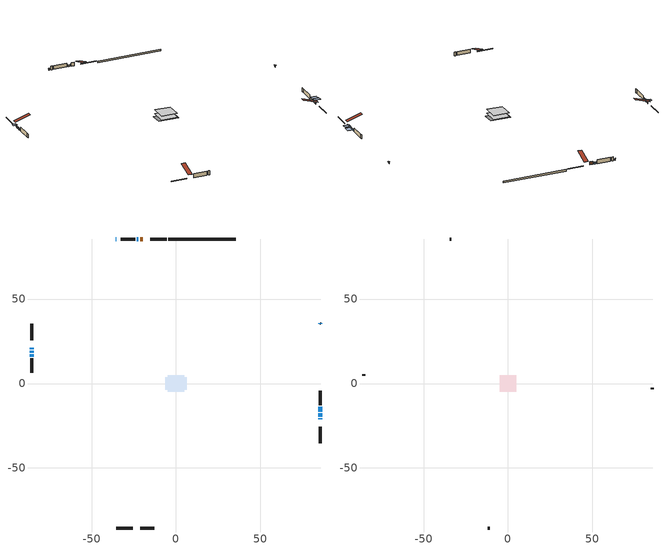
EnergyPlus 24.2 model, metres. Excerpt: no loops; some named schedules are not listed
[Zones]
conditioned space
 floor adiabatic (Floor2 construction): -4.83,-4.83 -4.83,4.83 4.83,4.83 4.83,-4.83 z0.31
 floor adiabatic (AdiabaticFloorConstruction): -4.88,-4.88 -4.88,4.88 4.88,4.88 4.88,-4.88 z0.31
 floor foundation (Slab1 construction): -6.26,-3.72 -6.26,3.72 6.26,3.72 6.26,-3.72 z-0.76
 wall outside (RimJoist1 construction): -5.41,85.58 -15.19,85.58 / -35.45,-85.58 -25.67,-85.58 / -85.58,35.45 -85.58,25.67 / 85.58,-35.45 85.58,-25.67 z0.31:0.61
 wall outside (AdiabaticWallConstruction 1): -19.55,85.58 -21.29,85.58 z0.31:2.34
 wall outside (AdiabaticWallConstruction): -85.58,21.3 -85.58,20.29 z0.31:1.91; 85.58,-21.31 85.58,-20.59 / -85.58,19.36 -85.58,18.19 / 85.59,35.45 85.31,35.72 / -22.22,85.58 -23.19,85.58 / -35.45,85.59 -35.72,85.31 / 85.58,-16.68 85.58,-13.73 / -85.58,17.26 -85.58,15.79 z0.31:1.17; 85.58,-19.67 85.58,-17.61 z0.31:1.76
 wall outside (Wall1 construction): -24.12,85.58 -32.64,85.58 / -21.3,-85.58 -12.78,-85.58 / -85.58,14.86 -85.58,6.34 / 85.58,-12.8 85.58,-4.28 z0.31:2.75
 wall foundation (FoundationWall1 construction): 35.45,85.58 -4.48,85.58 z-0.76:0.31
 window (WindowConstruction 8): -85.58,21.3 -85.58,20.29 z0.31:1.91
 window (WindowConstruction 7): 85.58,-21.3 85.58,-20.59 z0.31:1.17
 window (WindowConstruction): -85.58,19.36 -85.58,18.19 z0.31:1.17
 window (WindowConstruction 1): 85.58,35.45 85.31,35.72 z0.31:1.17
 window (WindowConstruction 2): -22.22,85.58 -23.19,85.58 z0.31:1.17
 window (WindowConstruction 3): -35.45,85.58 -35.72,85.31 z0.31:1.17
 window (WindowConstruction 4): 85.58,-19.66 85.58,-17.61 z0.31:1.76
 window (WindowConstruction 5): 85.58,-16.68 85.58,-13.73 z0.31:1.17
 window (WindowConstruction 6): -85.58,17.26 -85.58,15.79 z0.31:1.17
 door (Door): -19.55,85.58 -21.29,85.58 z0.31:2.34
 ceiling adiabatic (AdiabaticFloorConstruction): 4.88,-4.88 4.88,4.88 -4.88,4.88 -4.88,-4.88 z0.31
attic - vented
 floor to conditioned space (Floor1 construction Reversed): -4.88,-4.88 -4.88,4.88 4.88,4.88 4.88,-4.88 z2.75
 wall outside (Wall2 construction): -33.57,85.58 -34.52,85.58 / -11.85,-85.58 -10.9,-85.58 / -85.58,5.41 -85.58,4.46 / 85.58,-3.35 85.58,-2.4 z0.31:2.75
 roof outside (Roof1 construction): -18.63,85.58,2.75 -18.63,76.07,5.92 -16.12,76.07,5.92 -16.12,85.58,2.75; -22.23,-85.58,2.75 -22.23,-76.07,5.92 -24.74,-76.07,5.92 -24.74,-85.58,2.75; -85.58,22.23,2.75 -76.07,22.23,5.92 -76.07,24.74,5.92 -85.58,24.74,2.75; 85.58,-22.23,2.75 76.07,-22.23,5.92 76.07,-24.74,5.92 85.58,-24.74,2.75
shading: -85.58,19.99 -85.58,21.6 -88.03,21.6 -88.03,19.99 z2.21; 85.58,-20.29 85.58,-21.6 86.04,-21.6 86.04,-20.29 z1.47; -85.58,17.89 -85.58,19.66 -86.04,19.66 -86.04,17.89 z1.47; 85.1,35.93 85.8,35.24 86.01,35.45 85.31,36.14 z1.47; -23.49,85.58 -21.92,85.58 -21.92,85.88 -23.49,85.88 z1.47; -35.93,85.1 -35.24,85.8 -35.45,86.01 -36.14,85.31 z1.47; 85.58,-17.31 85.58,-19.96 89.24,-19.96 89.24,-17.31 z2.06; 85.58,-13.44 85.58,-16.98 89.24,-16.98 89.24,-13.44 z1.47; -85.58,15.49 -85.58,17.56 -86.04,17.56 -86.04,15.49 z1.47
[Building]
Building 1: Terrain=Suburbs
[Site:Location]
Cold Lake AP_AB: Latitude {deg}=54.42; Longitude {deg}=-110.23; Time Zone {hr}=-7; Elevation {m}=541; Keep Site Location Information=Yes
[Site:GroundTemperature:Shallow]
-2.84258, -5.28083, -5.47609, -4.31902, 0.325987, 4.94935, 8.95756, 11.4967, 11.7124, 9.64724, 5.74124, 1.25971
[Site:WaterMainsTemperature]
Calculation Method=Schedule; Temperature Schedule=mains temperature schedule
[Material] Roughness=Rough; Thermal Absorptance=0.9
Name | Thickness {m} | Conductivity {W/m-K} | Density {kg/m3} | Specific Heat {J/kg-K} | Solar Absorptance | Visible Absorptance
asphalt or fiberglass shingles | 0.00635 | 0.162714 | 1121.4 | 1465.45 | 0.4 | 0.4
ceiling loosefill ins | 0.254 | 0.0480833 | 16.02 | 1046.75 | 0.7 | 0.7
ceiling stud and cavity | 0.1397 | 0.891397 | 65.682 | 1177.47 | 0.7 | 0.7
concrete 4.0 in. | 0.1016 | 1.803125 | 2242.8 | 837.4 | 0.7 | 0.7
concrete 8.0 in. | 0.2032 | 1.803125 | 2242.8 | 837.4 | 0.7 | 0.7
door material | 0.04445 | 0.0451087 | 512.64 | 1214.23 | 0.7 | 0.7
exterior vertical ins | 0.054977 | 0.029427 | 32.04 | 1214.23 | 0.7 | 0.7
floor covering | 0.0127 | 0.0433444 | 54.468 | 1339.84 | 0.6 | 0.6
floor rigid ins; rim joist rigid ins | 0.103632 | 0.029427 | 32.04 | 1214.23 | 0.7 | 0.7
floor rigid ins 1; wall rigid ins 1 | 0.512978 | 0.029427 | 32.04 | 1214.23 | 0.7 | 0.7
floor stud and cavity | 0.1397 | 0.237611 | 92.3553 | 1139.71 | 0.7 | 0.7
floor stud and cavity 1 | 0.1397 | 1.75129 | 37.0049 | 1207.88 | 0.7 | 0.7
furniture material conditioned space 1 | 0.1524 | 0.115458 | 640.8 | 1214.23 | 0.6 | 0.6
gypsum board | 0.0127 | 0.160291 | 801 | 837.4 | 0.6 | 0.6
gypsum board 1 | 0.0127 | 0.160291 | 801 | 837.4 | 0.7 | 0.7
osb sheathing 0.5 in. | 0.0127 | 0.115458 | 512.64 | 1214.23 | 0.7 | 0.7
osb sheathing 0.75 in. | 0.01905 | 0.115458 | 512.64 | 1214.23 | 0.7 | 0.7
osb sheathing 2.0 in. | 0.0508 | 0.115458 | 512.64 | 1214.23 | 0.7 | 0.7
rim joist stud and cavity | 0.0508 | 0.0505626 | 125.044 | 1163.47 | 0.6 | 0.6
wall rigid ins | 0.051816 | 0.029427 | 32.04 | 1214.23 | 0.7 | 0.7
wall stud and cavity | 0.1397 | 0.180727 | 139.0536 | 1170.24 | 0.7 | 0.7
wall stud and cavity 1 | 0.0889 | 6.9971 | 50.32683 | 1063.81 | 0.6 | 0.6
wall stud and cavity 2 | 0.0889 | 0.380278 | 52.3479 | 1209.89 | 0.7 | 0.7
wall stud and cavity 3 | 0.0889 | 0.391764 | 83.0341 | 1211.67 | 0.7 | 0.7
wood siding | 0.0254 | 0.102417 | 544.68 | 1172.36 | 0.4 | 0.4
wood siding 1 | 0.00254 | 0.102417 | 544.68 | 1172.36 | 0.4 | 0.4
wood siding 2; wood siding 3; wood siding 4 | 0.0254 | 0.102417 | 544.68 | 1172.36 | 0.7 | 0.7
[WindowMaterial:SimpleGlazingSystem]
Name | U-Factor {W/m2-K} | Solar Heat Gain Coefficient
WindowMaterial | 3.00253 | 0.53
WindowMaterial 1 | 3.04852 | 0.42
WindowMaterial 2 | 2.95029 | 0.64
WindowMaterial 3 | 2.904297 | 0.64
WindowMaterial 4 | 2.983789 | 0.55
WindowMaterial 5 | 3.0383 | 0.47
WindowMaterial 6 | 2.78052 | 0.67
[Construction]
AdiabaticFloorConstruction: floor stud and cavity 1, floor rigid ins 1, osb sheathing 0.75 in., floor covering
AdiabaticWallConstruction: wood siding 3, wall rigid ins 1, wall stud and cavity 2, gypsum board
AdiabaticWallConstruction 1: wood siding 4, wall rigid ins 1, wall stud and cavity 2, gypsum board
Door: door material
Floor1 construction Reversed: gypsum board, ceiling stud and cavity, ceiling loosefill ins
Floor2 construction: floor stud and cavity, floor rigid ins, osb sheathing 0.75 in., floor covering
FoundationWall1 construction: concrete 8.0 in., gypsum board 1
furniture construction conditioned space 1: furniture material conditioned space 1
PartitionWallConstruction: gypsum board, wall stud and cavity 3, gypsum board
RimJoist1 construction: wood siding 2, rim joist rigid ins, osb sheathing 2.0 in., rim joist stud and cavity
Roof1 construction: asphalt or fiberglass shingles
Slab1 construction: concrete 4.0 in.
Wall1 construction: wood siding, wall rigid ins, osb sheathing 0.5 in., wall stud and cavity, gypsum board
Wall2 construction: wood siding 1, wall stud and cavity 1
WindowConstruction: WindowMaterial
WindowConstruction 1; WindowConstruction 3: WindowMaterial 1
WindowConstruction 2: WindowMaterial 2
WindowConstruction 4: WindowMaterial 3
WindowConstruction 5; WindowConstruction 6: WindowMaterial 4
WindowConstruction 7: WindowMaterial 5
WindowConstruction 8: WindowMaterial 6
[Zone] Multiplier=1; Part of Total Floor Area=Yes
Name | Volume {m3}
attic - vented | 49.0484
conditioned space | 360.2
[Space]
Name | Zone | Volume {m3}
attic - vented 1 | attic - vented | 49.0484
conditioned space 1 | conditioned space | 360.2
[ZoneInfiltration:EffectiveLeakageArea]
infil attic - vented 1: Zone or Space=attic - vented 1; Schedule=Always On Discrete; Effective Air Leakage Area {cm2}=3519.51; Stack Coefficient=0.000389984; Wind Coefficient=1.33427e-05
[ZoneMixing]
whole house fan mix: Zone or Space=attic - vented; Schedule=Always On Continuous; Design Flow Rate Calculation Method=Flow/Zone; Design Flow Rate {m3/s}=0; Source Zone or Space=conditioned space
[SurfaceProperty:ExposedFoundationPerimeter]
Slab1: Exposed Perimeter Calculation Method=TotalExposedPerimeter; Total Exposed Perimeter {m}=39.929
[InternalMass] Zone or ZoneList=conditioned space; Space or SpaceList=conditioned space 1
Name | Construction | Surface Area {m2}
furniture mass conditioned space 1 | furniture construction conditioned space 1 | 112.672
partition wall mass | PartitionWallConstruction | 188.5
[Lights]
interior lighting: Zone or ZoneList or Space or SpaceList=conditioned space 1; Schedule=interior lighting schedule; Design Level Calculation Method=LightingLevel; Lighting Level {W}=343.2; Return Air Fraction=0; Fraction Radiant=0.6; Fraction Visible=0.2; Fraction Replaceable=1
[People]
occupants: Zone or ZoneList or Space or SpaceList=conditioned space 1; Number of People Schedule=occupants schedule; Number of People Calculation Method=People; Number of People=3; Fraction Radiant=0.314171; Sensible Heat Fraction=0.56303; Activity Level Schedule=occupants activity schedule; Carbon Dioxide Generation Rate {m3/s-W}=0; Enable ASHRAE 55 Comfort Warnings=No; Mean Radiant Temperature Calculation Type=EnclosureAveraged
[ElectricEquipment] Zone or ZoneList or Space or SpaceList=conditioned space 1; Design Level Calculation Method=EquipmentLevel
Name | Schedule | Design Level {W} | Fraction Latent | Fraction Radiant | Fraction Lost
clothes dryer | clothes dryer schedule | 140.772 | 0.015 | 0.081 | 0.85
clothes washer | clothes washer schedule | 32.1985 | 0.03 | 0.162 | 0.7
cooking range | cooking range schedule | 215.147 | 0.08 | 0.432 | 0.2
dishwasher | dishwasher schedule | 66.8632 | 0.3 | 0.18 | 0.4
fridge | fridge schedule | 72.9452 | 0 | 0.6 | 0
mech vent house fan | mech vent house fan schedule | 19.9167 | 0 | 0 | 0.5
mech vent house fan cfis | mech vent house fan cfis schedule | 0 | 0 | 0 | 0
misc plug loads | misc plug loads schedule | 494.7 | 0.045 | 0.513 | 0.1
whole house fan | Always On Discrete | 0 | 0 | 0 | 1
[OtherEquipment] Zone or ZoneList or Space or SpaceList=conditioned space 1; Design Level Calculation Method=EquipmentLevel
Name | Fuel Type | Schedule | Design Level {W} | Fraction Latent | Fraction Radiant | Fraction Lost
clothes dryer 1 | Electricity | clothes dryer schedule | 0 | 0.015 | 0.081 | 0.85
cooking range 1 | Electricity | cooking range schedule | 0 | 0.08 | 0.432 | 0.2
general water use latent | None | general water use schedule | 62.594 | 1 | 0 | 0
general water use sensible | None | general water use schedule | -61.6891 | 0 | 0.6 | 0
mech vent house fan latent load | None | Always On Discrete | 0 | 1 | 0 | 0
mech vent house fan sensible load | None | Always On Discrete | 0 | 0 | 0 | 0
water heater energy adjustment1 | NaturalGas | Always On Discrete | 0.01 | 0 | 0 | 1
[ZoneInfiltration:DesignFlowRate] Zone or ZoneList or Space or SpaceList=conditioned space 1; Schedule=Always On Discrete; Design Flow Rate Calculation Method=Flow/Zone; Design Flow Rate {m3/s}=0
infil flow; natural vent flow; whole house fan flow
[Foundation:Kiva]
Foundation Kiva 1: Initial Indoor Air Temperature {C}=18; Wall Height Above Grade {m}=0.310012; Wall Depth Below Slab {m}=0.2032; Custom Block Material Name 1=exterior vertical ins; Custom Block Depth 1 {m}=1.07; Custom Block X Position 1 {m}=0.2159; Custom Block Z Position 1 {m}=0
[Foundation:Kiva:Settings]
Soil Conductivity {W/m-K}=0.849921; Soil Density {kg/m3}=1842.3; Soil Specific Heat {J/kg-K}=418.7; Ground Solar Absorptivity=0.9; Ground Thermal Absorptivity=0.9; Ground Surface Roughness {m}=0.03; Far-Field Width {m}=40; Deep-Ground Boundary Condition=ZeroFlux; Deep-Ground Depth {m}=40; Minimum Cell Dimension {m}=0.2; Maximum Cell Growth Coefficient=3; Simulation Timestep=Timestep
[Exterior:Lights]
exterior lighting: Schedule=exterior lighting schedule; Design Level {W}=75.6
[EnergyManagementSystem:GlobalVariable]
infil_program_Qfan
infil_program_Qinf
natural_vent_program_Qnv
natural_vent_program_Qwhf
[EnergyManagementSystem:Sensor]
Name | Output:Variable or Output:Meter Index Key | Output:Variable or Output:Meter
airflow_gain | infil flow | Infiltration Sensible Heat Gain Energy
airflow_gain_1 | natural vent flow | Infiltration Sensible Heat Gain Energy
airflow_gain_2 | whole house fan flow | Infiltration Sensible Heat Gain Energy
airflow_loss | infil flow | Infiltration Sensible Heat Loss Energy
airflow_loss_1 | natural vent flow | Infiltration Sensible Heat Loss Energy
airflow_loss_2 | whole house fan flow | Infiltration Sensible Heat Loss Energy
clg_load_cond |  | Cooling:EnergyTransfer:Zone:CONDITIONED SPACE
clg_sp_s; clg_sp_s_1 | cooling setpoint | Schedule Value
clothes_dryer_exhaust_0_sch_s | clothes dryer exhaust 0 schedule | Schedule Value
cool_season | cooling season schedule | Schedule Value
htg_load_cond |  | Heating:EnergyTransfer:Zone:CONDITIONED SPACE
htg_sp_s; htg_sp_s_1 | heating setpoint | Schedule Value
ig_ee_conv | clothes dryer | Electric Equipment Convective Heating Energy
ig_ee_conv_2 | cooking range | Electric Equipment Convective Heating Energy
ig_ee_conv_4 | fridge | Electric Equipment Convective Heating Energy
ig_ee_conv_5 | misc plug loads | Electric Equipment Convective Heating Energy
ig_ee_conv_6 | whole house fan | Electric Equipment Convective Heating Energy
ig_ee_rad | clothes dryer | Electric Equipment Radiant Heating Energy
ig_ee_rad_2 | cooking range | Electric Equipment Radiant Heating Energy
ig_ee_rad_4 | fridge | Electric Equipment Radiant Heating Energy
ig_ee_rad_5 | misc plug loads | Electric Equipment Radiant Heating Energy
ig_ee_rad_6 | whole house fan | Electric Equipment Radiant Heating Energy
ig_lgt_conv | interior lighting | Lights Convective Heating Energy
ig_lgt_rad | interior lighting | Lights Radiant Heating Energy
ig_lgt_vis | interior lighting | Lights Visible Radiation Heating Energy
ig_oe_conv | clothes dryer 1 | Other Equipment Convective Heating Energy
ig_oe_conv_1 | cooking range 1 | Other Equipment Convective Heating Energy
ig_oe_conv_2 | general water use latent | Other Equipment Convective Heating Energy
ig_oe_conv_3 | general water use sensible | Other Equipment Convective Heating Energy
ig_oe_conv_4 | water heater energy adjustment1 | Other Equipment Convective Heating Energy
ig_oe_rad | clothes dryer 1 | Other Equipment Radiant Heating Energy
ig_oe_rad_1 | cooking range 1 | Other Equipment Radiant Heating Energy
ig_oe_rad_2 | general water use latent | Other Equipment Radiant Heating Energy
ig_oe_rad_3 | general water use sensible | Other Equipment Radiant Heating Energy
ig_oe_rad_4 | water heater energy adjustment1 | Other Equipment Radiant Heating Energy
ig_ppl_conv | occupants | People Convective Heating Energy
ig_ppl_rad | occupants | People Radiant Heating Energy
im_conv | furniture mass conditioned space 1 | Surface Inside Face Convection Heat Gain Energy
im_conv_1 | partition wall mass | Surface Inside Face Convection Heat Gain Energy
im_ig | furniture mass conditioned space 1 | Surface Inside Face Internal Gains Radiation Heat Gain Energy
im_ig_1 | partition wall mass | Surface Inside Face Internal Gains Radiation Heat Gain Energy
im_lgt | furniture mass conditioned space 1 | Surface Inside Face Lights Radiation Heat Gain Energy
im_lgt_1 | partition wall mass | Surface Inside Face Lights Radiation Heat Gain Energy
im_sol | furniture mass conditioned space 1 | Surface Inside Face Solar Radiation Heat Gain Energy
im_sol_1 | partition wall mass | Surface Inside Face Solar Radiation Heat Gain Energy
im_surf | furniture mass conditioned space 1 | Surface Inside Face Net Surface Thermal Radiation Heat Gain Energy
im_surf_1 | partition wall mass | Surface Inside Face Net Surface Thermal Radiation Heat Gain Energy
mv_conv | mech vent house fan | Electric Equipment Convective Heating Energy
mv_conv_1 | mech vent house fan cfis | Electric Equipment Convective Heating Energy
mv_conv_2 | mech vent house fan latent load | Other Equipment Convective Heating Energy
mv_conv_3 | mech vent house fan sensible load | Other Equipment Convective Heating Energy
mv_rad | mech vent house fan | Electric Equipment Radiant Heating Energy
mv_rad_1 | mech vent house fan cfis | Electric Equipment Radiant Heating Energy
mv_rad_2 | mech vent house fan latent load | Other Equipment Radiant Heating Energy
mv_rad_3 | mech vent house fan sensible load | Other Equipment Radiant Heating Energy
natural_vent_s | natural vent schedule | Schedule Value
out_pb_s |  | Site Outdoor Air Barometric Pressure
out_wt_s |  | Site Outdoor Air Humidity Ratio
site_vw_s |  | Site Wind Speed
ss_back_out | Window1 | Surface Window Shortwave from Zone Back Out Window Heat Transfer Rate
ss_back_out_1 | Window10 | Surface Window Shortwave from Zone Back Out Window Heat Transfer Rate
ss_back_out_2 | Window2 | Surface Window Shortwave from Zone Back Out Window Heat Transfer Rate
ss_back_out_3 | Window3 | Surface Window Shortwave from Zone Back Out Window Heat Transfer Rate
ss_back_out_4 | Window4 | Surface Window Shortwave from Zone Back Out Window Heat Transfer Rate
ss_back_out_5 | Window5 | Surface Window Shortwave from Zone Back Out Window Heat Transfer Rate
ss_back_out_6 | Window6 | Surface Window Shortwave from Zone Back Out Window Heat Transfer Rate
ss_back_out_7 | Window7 | Surface Window Shortwave from Zone Back Out Window Heat Transfer Rate
ss_back_out_8 | Window9 | Surface Window Shortwave from Zone Back Out Window Heat Transfer Rate
ss_conv | Door1 | Surface Inside Face Convection Heat Gain Energy
ss_conv_1 | Window1 | Surface Inside Face Convection Heat Gain Energy
ss_conv_2 | Window10 | Surface Inside Face Convection Heat Gain Energy
ss_conv_3 | Window2 | Surface Inside Face Convection Heat Gain Energy
ss_conv_4 | Window3 | Surface Inside Face Convection Heat Gain Energy
ss_conv_5 | Window4 | Surface Inside Face Convection Heat Gain Energy
ss_conv_6 | Window5 | Surface Inside Face Convection Heat Gain Energy
ss_conv_7 | Window6 | Surface Inside Face Convection Heat Gain Energy
ss_conv_8 | Window7 | Surface Inside Face Convection Heat Gain Energy
ss_conv_9 | Window9 | Surface Inside Face Convection Heat Gain Energy
ss_ig | Door1 | Surface Inside Face Internal Gains Radiation Heat Gain Energy
ss_ig_1 | Window1 | Surface Inside Face Internal Gains Radiation Heat Gain Energy
ss_ig_2 | Window10 | Surface Inside Face Internal Gains Radiation Heat Gain Energy
ss_ig_3 | Window2 | Surface Inside Face Internal Gains Radiation Heat Gain Energy
ss_ig_4 | Window3 | Surface Inside Face Internal Gains Radiation Heat Gain Energy
ss_ig_5 | Window4 | Surface Inside Face Internal Gains Radiation Heat Gain Energy
ss_ig_6 | Window5 | Surface Inside Face Internal Gains Radiation Heat Gain Energy
ss_ig_7 | Window6 | Surface Inside Face Internal Gains Radiation Heat Gain Energy
ss_ig_8 | Window7 | Surface Inside Face Internal Gains Radiation Heat Gain Energy
ss_ig_9 | Window9 | Surface Inside Face Internal Gains Radiation Heat Gain Energy
ss_lgt | Door1 | Surface Inside Face Lights Radiation Heat Gain Energy
ss_sol | Door1 | Surface Inside Face Solar Radiation Heat Gain Energy
ss_surf | Door1 | Surface Inside Face Net Surface Thermal Radiation Heat Gain Energy
ss_surf_1 | Window1 | Surface Inside Face Net Surface Thermal Radiation Heat Gain Energy
ss_surf_2 | Window10 | Surface Inside Face Net Surface Thermal Radiation Heat Gain Energy
ss_surf_3 | Window2 | Surface Inside Face Net Surface Thermal Radiation Heat Gain Energy
ss_surf_4 | Window3 | Surface Inside Face Net Surface Thermal Radiation Heat Gain Energy
ss_surf_5 | Window4 | Surface Inside Face Net Surface Thermal Radiation Heat Gain Energy
ss_surf_6 | Window5 | Surface Inside Face Net Surface Thermal Radiation Heat Gain Energy
ss_surf_7 | Window6 | Surface Inside Face Net Surface Thermal Radiation Heat Gain Energy
ss_surf_8 | Window7 | Surface Inside Face Net Surface Thermal Radiation Heat Gain Energy
ss_surf_9 | Window9 | Surface Inside Face Net Surface Thermal Radiation Heat Gain Energy
ss_trans_in | Window1 | Surface Window Transmitted Solar Radiation Rate
ss_trans_in_1 | Window10 | Surface Window Transmitted Solar Radiation Rate
ss_trans_in_2 | Window2 | Surface Window Transmitted Solar Radiation Rate
ss_trans_in_3 | Window3 | Surface Window Transmitted Solar Radiation Rate
ss_trans_in_4 | Window4 | Surface Window Transmitted Solar Radiation Rate
ss_trans_in_5 | Window5 | Surface Window Transmitted Solar Radiation Rate
ss_trans_in_6 | Window6 | Surface Window Transmitted Solar Radiation Rate
ss_trans_in_7 | Window7 | Surface Window Transmitted Solar Radiation Rate
ss_trans_in_8 | Window9 | Surface Window Transmitted Solar Radiation Rate
ss_trans_out | Window1 | Surface Inside Face Initial Transmitted Diffuse Transmitted Out Window Solar Radiation Rate
ss_trans_out_1 | Window10 | Surface Inside Face Initial Transmitted Diffuse Transmitted Out Window Solar Radiation Rate
ss_trans_out_2 | Window2 | Surface Inside Face Initial Transmitted Diffuse Transmitted Out Window Solar Radiation Rate
ss_trans_out_3 | Window3 | Surface Inside Face Initial Transmitted Diffuse Transmitted Out Window Solar Radiation Rate
ss_trans_out_4 | Window4 | Surface Inside Face Initial Transmitted Diffuse Transmitted Out Window Solar Radiation Rate
ss_trans_out_5 | Window5 | Surface Inside Face Initial Transmitted Diffuse Transmitted Out Window Solar Radiation Rate
ss_trans_out_6 | Window6 | Surface Inside Face Initial Transmitted Diffuse Transmitted Out Window Solar Radiation Rate
ss_trans_out_7 | Window7 | Surface Inside Face Initial Transmitted Diffuse Transmitted Out Window Solar Radiation Rate
ss_trans_out_8 | Window9 | Surface Inside Face Initial Transmitted Diffuse Transmitted Out Window Solar Radiation Rate
s_conv | Floor1 | Surface Inside Face Convection Heat Gain Energy
s_conv_1 | Floor2 | Surface Inside Face Convection Heat Gain Energy
s_conv_10 | Wall1:0 | Surface Inside Face Convection Heat Gain Energy
s_conv_11 | Wall1:180 | Surface Inside Face Convection Heat Gain Energy
s_conv_12 | Wall1:270 | Surface Inside Face Convection Heat Gain Energy
s_conv_13 | Wall1:90 | Surface Inside Face Convection Heat Gain Energy
s_conv_2 | FoundationWall1 | Surface Inside Face Convection Heat Gain Energy
s_conv_3 | inferred conditioned ceiling | Surface Inside Face Convection Heat Gain Energy
s_conv_4 | inferred conditioned floor | Surface Inside Face Convection Heat Gain Energy
s_conv_5 | RimJoist1:0 | Surface Inside Face Convection Heat Gain Energy
s_conv_6 | RimJoist1:180 | Surface Inside Face Convection Heat Gain Energy
s_conv_7 | RimJoist1:270 | Surface Inside Face Convection Heat Gain Energy
s_conv_8 | RimJoist1:90 | Surface Inside Face Convection Heat Gain Energy
s_conv_9 | Slab1 | Surface Inside Face Convection Heat Gain Energy
s_ig | Floor1 | Surface Inside Face Internal Gains Radiation Heat Gain Energy
s_ig_1 | Floor2 | Surface Inside Face Internal Gains Radiation Heat Gain Energy
s_ig_10 | Wall1:0 | Surface Inside Face Internal Gains Radiation Heat Gain Energy
s_ig_11 | Wall1:180 | Surface Inside Face Internal Gains Radiation Heat Gain Energy
s_ig_12 | Wall1:270 | Surface Inside Face Internal Gains Radiation Heat Gain Energy
s_ig_13 | Wall1:90 | Surface Inside Face Internal Gains Radiation Heat Gain Energy
s_ig_2 | FoundationWall1 | Surface Inside Face Internal Gains Radiation Heat Gain Energy
s_ig_3 | inferred conditioned ceiling | Surface Inside Face Internal Gains Radiation Heat Gain Energy
s_ig_4 | inferred conditioned floor | Surface Inside Face Internal Gains Radiation Heat Gain Energy
s_ig_5 | RimJoist1:0 | Surface Inside Face Internal Gains Radiation Heat Gain Energy
s_ig_6 | RimJoist1:180 | Surface Inside Face Internal Gains Radiation Heat Gain Energy
s_ig_7 | RimJoist1:270 | Surface Inside Face Internal Gains Radiation Heat Gain Energy
s_ig_8 | RimJoist1:90 | Surface Inside Face Internal Gains Radiation Heat Gain Energy
s_ig_9 | Slab1 | Surface Inside Face Internal Gains Radiation Heat Gain Energy
s_lgt | Floor1 | Surface Inside Face Lights Radiation Heat Gain Energy
s_lgt_1 | Floor2 | Surface Inside Face Lights Radiation Heat Gain Energy
s_lgt_10 | Wall1:0 | Surface Inside Face Lights Radiation Heat Gain Energy
s_lgt_11 | Wall1:180 | Surface Inside Face Lights Radiation Heat Gain Energy
s_lgt_12 | Wall1:270 | Surface Inside Face Lights Radiation Heat Gain Energy
s_lgt_13 | Wall1:90 | Surface Inside Face Lights Radiation Heat Gain Energy
s_lgt_2 | FoundationWall1 | Surface Inside Face Lights Radiation Heat Gain Energy
s_lgt_3 | inferred conditioned ceiling | Surface Inside Face Lights Radiation Heat Gain Energy
s_lgt_4 | inferred conditioned floor | Surface Inside Face Lights Radiation Heat Gain Energy
s_lgt_5 | RimJoist1:0 | Surface Inside Face Lights Radiation Heat Gain Energy
s_lgt_6 | RimJoist1:180 | Surface Inside Face Lights Radiation Heat Gain Energy
s_lgt_7 | RimJoist1:270 | Surface Inside Face Lights Radiation Heat Gain Energy
s_lgt_8 | RimJoist1:90 | Surface Inside Face Lights Radiation Heat Gain Energy
s_lgt_9 | Slab1 | Surface Inside Face Lights Radiation Heat Gain Energy
s_sol | Floor1 | Surface Inside Face Solar Radiation Heat Gain Energy
s_sol_1 | Floor2 | Surface Inside Face Solar Radiation Heat Gain Energy
s_sol_10 | Wall1:0 | Surface Inside Face Solar Radiation Heat Gain Energy
s_sol_11 | Wall1:180 | Surface Inside Face Solar Radiation Heat Gain Energy
s_sol_12 | Wall1:270 | Surface Inside Face Solar Radiation Heat Gain Energy
s_sol_13 | Wall1:90 | Surface Inside Face Solar Radiation Heat Gain Energy
s_sol_2 | FoundationWall1 | Surface Inside Face Solar Radiation Heat Gain Energy
s_sol_3 | inferred conditioned ceiling | Surface Inside Face Solar Radiation Heat Gain Energy
s_sol_4 | inferred conditioned floor | Surface Inside Face Solar Radiation Heat Gain Energy
s_sol_5 | RimJoist1:0 | Surface Inside Face Solar Radiation Heat Gain Energy
